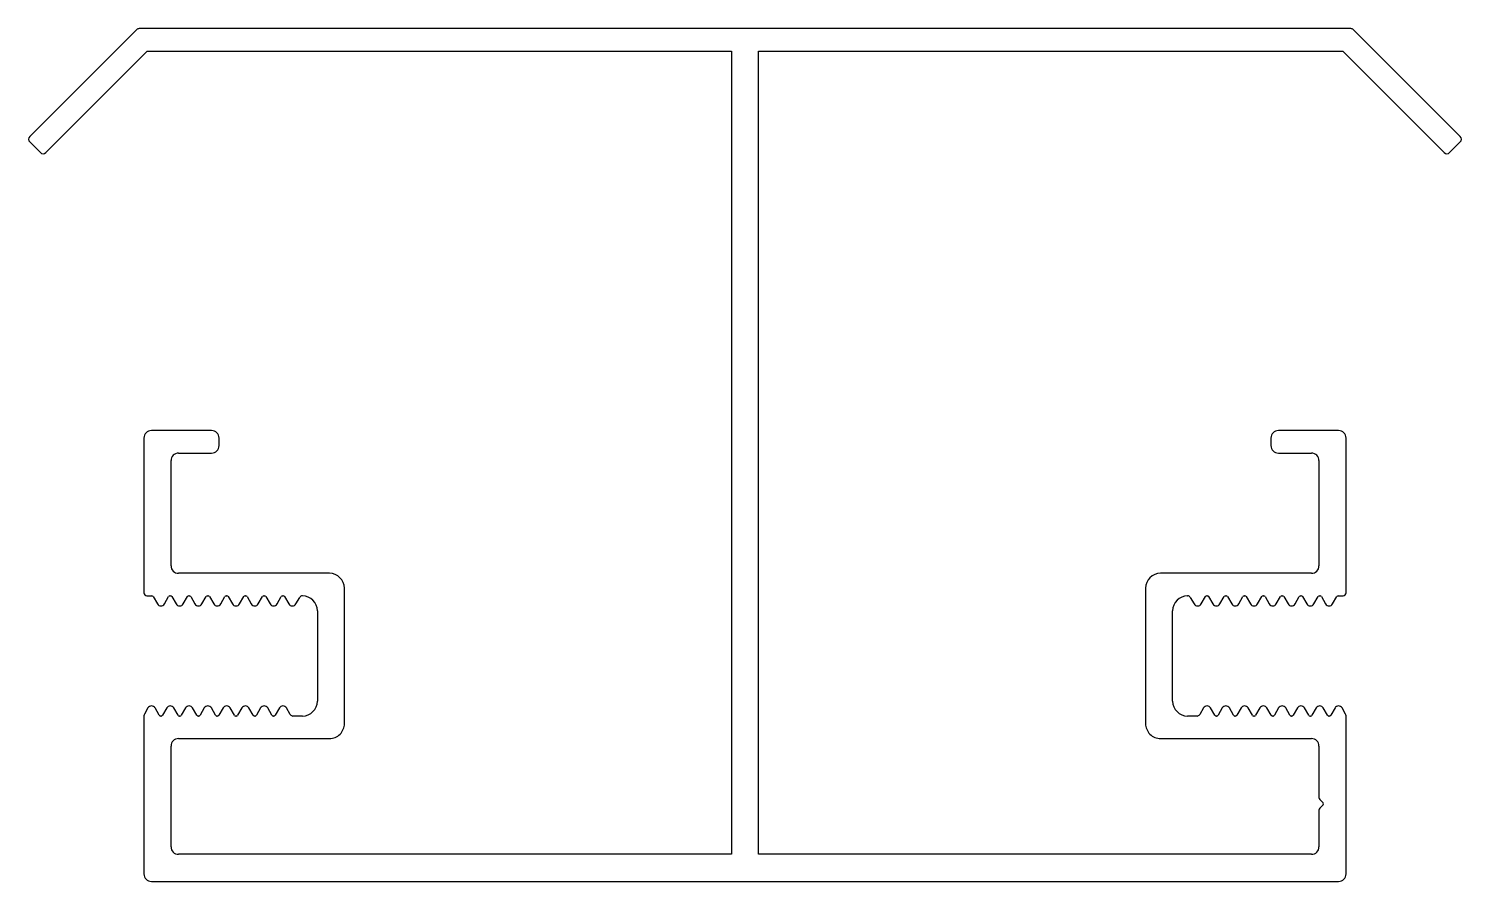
# Model space of a CAD drawing. Extents: x 1463.2 to 1558.6, y 1413.9 to 1470.6.
import ezdxf

# ---------------------------------------------------------------- set-up
doc = ezdxf.new("R2010")
doc.units = 0
doc.layers.get('0').update_dxf_attribs({"linetype": 'CONTINUOUS'})

msp = doc.modelspace()

# ---------------------------------------------------------------- linework, layer by layer
for p, q in [((1470.414, 1470.53), (1463.3, 1463.416)), ((1551.213, 1470.603), (1470.591, 1470.603)), ((1558.503, 1463.416), (1551.389, 1470.53)), ((1464.361, 1462.355), (1471.109, 1469.103)), ((1471.109, 1469.103), (1510.002, 1469.103)), ((1510.002, 1469.103), (1510.002, 1415.657)), ((1511.802, 1415.657), (1511.802, 1469.103)), ((1511.802, 1469.103), (1550.695, 1469.103)), ((1550.695, 1469.103), (1557.443, 1462.355)), ((1463.3, 1463.062), (1464.008, 1462.355)), ((1557.796, 1462.355), (1558.503, 1463.062)), ((1475.402, 1443.857), (1471.402, 1443.857)), ((1550.402, 1443.857), (1546.402, 1443.857)), ((1470.902, 1443.357), (1470.902, 1433.057)), ((1475.902, 1442.857), (1475.902, 1443.357)), ((1545.902, 1443.357), (1545.902, 1442.857)), ((1550.902, 1433.057), (1550.902, 1443.357)), ((1472.702, 1434.857), (1472.702, 1441.857)), ((1473.202, 1442.357), (1475.402, 1442.357)), ((1546.402, 1442.357), (1548.602, 1442.357)), ((1549.102, 1441.857), (1549.102, 1434.857)), ((1483.241, 1434.357), (1473.202, 1434.357)), ((1548.602, 1434.357), (1538.562, 1434.357)), ((1484.242, 1424.358), (1484.241, 1433.357)), ((1537.562, 1433.357), (1537.562, 1424.358)), ((1471.102, 1432.857), (1471.423, 1432.857)), ((1471.51, 1432.807), (1471.793, 1432.317)), ((1472.26, 1432.317), (1472.543, 1432.807)), ((1472.63, 1432.857), (1472.673, 1432.857)), ((1472.76, 1432.807), (1473.043, 1432.317)), ((1473.51, 1432.317), (1473.793, 1432.807)), ((1473.88, 1432.857), (1473.923, 1432.857)), ((1474.01, 1432.807), (1474.293, 1432.317)), ((1474.76, 1432.317), (1475.043, 1432.807)), ((1475.13, 1432.857), (1475.173, 1432.857)), ((1475.26, 1432.807), (1475.543, 1432.317)), ((1476.01, 1432.317), (1476.293, 1432.807)), ((1476.38, 1432.857), (1476.423, 1432.857)), ((1476.51, 1432.807), (1476.793, 1432.317)), ((1477.26, 1432.317), (1477.543, 1432.807)), ((1477.63, 1432.857), (1477.673, 1432.857)), ((1477.76, 1432.807), (1478.043, 1432.317)), ((1478.51, 1432.317), (1478.793, 1432.807)), ((1478.88, 1432.857), (1478.923, 1432.857)), ((1479.01, 1432.807), (1479.293, 1432.317)), ((1479.76, 1432.317), (1480.043, 1432.807)), ((1480.13, 1432.857), (1480.173, 1432.857)), ((1480.26, 1432.807), (1480.543, 1432.317)), ((1481.01, 1432.317), (1481.264, 1432.757)), ((1481.438, 1432.857), (1481.441, 1432.857)), ((1540.362, 1432.857), (1540.366, 1432.857)), ((1540.539, 1432.757), (1540.793, 1432.317)), ((1541.261, 1432.317), (1541.544, 1432.807)), ((1541.631, 1432.857), (1541.674, 1432.857)), ((1541.76, 1432.807), (1542.043, 1432.317)), ((1542.511, 1432.317), (1542.794, 1432.807)), ((1542.881, 1432.857), (1542.924, 1432.857)), ((1543.01, 1432.807), (1543.293, 1432.317)), ((1543.761, 1432.317), (1544.044, 1432.807)), ((1544.131, 1432.857), (1544.174, 1432.857)), ((1544.26, 1432.807), (1544.543, 1432.317)), ((1545.011, 1432.317), (1545.294, 1432.807)), ((1545.381, 1432.857), (1545.424, 1432.857)), ((1545.51, 1432.807), (1545.793, 1432.317)), ((1546.261, 1432.317), (1546.544, 1432.807)), ((1546.631, 1432.857), (1546.674, 1432.857)), ((1546.76, 1432.807), (1547.043, 1432.317)), ((1547.511, 1432.317), (1547.794, 1432.807)), ((1547.881, 1432.857), (1547.924, 1432.857)), ((1548.01, 1432.807), (1548.293, 1432.317)), ((1548.761, 1432.317), (1549.044, 1432.807)), ((1549.131, 1432.857), (1549.174, 1432.857)), ((1549.26, 1432.807), (1549.543, 1432.317)), ((1550.011, 1432.317), (1550.294, 1432.807)), ((1550.381, 1432.857), (1550.702, 1432.857)), ((1482.442, 1431.857), (1482.442, 1425.857)), ((1539.362, 1425.857), (1539.362, 1431.857)), ((1470.902, 1424.882), (1470.902, 1414.357)), ((1471.168, 1425.397), (1470.929, 1424.982)), ((1471.919, 1424.907), (1471.636, 1425.397)), ((1472.049, 1424.857), (1472.005, 1424.857)), ((1472.418, 1425.397), (1472.135, 1424.907)), ((1473.169, 1424.907), (1472.886, 1425.397)), ((1473.299, 1424.857), (1473.255, 1424.857)), ((1473.668, 1425.397), (1473.385, 1424.907)), ((1474.419, 1424.907), (1474.136, 1425.397)), ((1474.549, 1424.857), (1474.505, 1424.857)), ((1474.918, 1425.397), (1474.635, 1424.907)), ((1475.669, 1424.907), (1475.386, 1425.397)), ((1475.799, 1424.857), (1475.755, 1424.857)), ((1476.168, 1425.397), (1475.885, 1424.907)), ((1476.919, 1424.907), (1476.636, 1425.397)), ((1477.049, 1424.857), (1477.005, 1424.857)), ((1477.418, 1425.397), (1477.135, 1424.907)), ((1478.169, 1424.907), (1477.886, 1425.397)), ((1478.299, 1424.857), (1478.255, 1424.857)), ((1478.668, 1425.397), (1478.385, 1424.907)), ((1479.419, 1424.907), (1479.136, 1425.397)), ((1479.549, 1424.857), (1479.505, 1424.857)), ((1479.918, 1425.397), (1479.635, 1424.907)), ((1480.64, 1424.957), (1480.386, 1425.397)), ((1481.442, 1424.857), (1480.813, 1424.857)), ((1540.991, 1424.857), (1540.362, 1424.857)), ((1541.418, 1425.397), (1541.164, 1424.957)), ((1542.168, 1424.907), (1541.886, 1425.397)), ((1542.298, 1424.857), (1542.255, 1424.857)), ((1542.668, 1425.397), (1542.385, 1424.907)), ((1543.418, 1424.907), (1543.136, 1425.397)), ((1543.548, 1424.857), (1543.505, 1424.857)), ((1543.918, 1425.397), (1543.635, 1424.907)), ((1544.668, 1424.907), (1544.386, 1425.397)), ((1544.798, 1424.857), (1544.755, 1424.857)), ((1545.168, 1425.397), (1544.885, 1424.907)), ((1545.918, 1424.907), (1545.636, 1425.397)), ((1546.048, 1424.857), (1546.005, 1424.857)), ((1546.418, 1425.397), (1546.135, 1424.907)), ((1547.168, 1424.907), (1546.886, 1425.397)), ((1547.298, 1424.857), (1547.255, 1424.857)), ((1547.668, 1425.397), (1547.385, 1424.907)), ((1548.418, 1424.907), (1548.136, 1425.397)), ((1548.548, 1424.857), (1548.505, 1424.857)), ((1548.918, 1425.397), (1548.635, 1424.907)), ((1549.668, 1424.907), (1549.386, 1425.397)), ((1549.798, 1424.857), (1549.755, 1424.857)), ((1550.168, 1425.397), (1549.885, 1424.907)), ((1550.875, 1424.982), (1550.636, 1425.397)), ((1550.902, 1414.357), (1550.902, 1424.882)), ((1472.702, 1416.157), (1472.702, 1422.857)), ((1473.202, 1423.357), (1483.242, 1423.357)), ((1538.562, 1423.357), (1548.602, 1423.357)), ((1549.102, 1422.857), (1549.102, 1419.443)), ((1549.16, 1419.301), (1549.373, 1419.089)), ((1549.373, 1418.948), (1549.16, 1418.735)), ((1549.102, 1418.594), (1549.102, 1416.157)), ((1510.002, 1415.657), (1473.202, 1415.657)), ((1548.602, 1415.657), (1511.802, 1415.657)), ((1471.402, 1413.857), (1550.402, 1413.857))]:
    msp.add_line(p, q)
for centre, radius, start, end in [((1470.591, 1470.353), 0.25, 90, 135), ((1551.213, 1470.353), 0.25, 45, 90), ((1463.477, 1463.239), 0.25, 135, 225), ((1558.326, 1463.239), 0.25, 315, 45), ((1464.184, 1462.532), 0.25, 225, 315), ((1557.619, 1462.532), 0.25, 225, 315), ((1471.402, 1443.357), 0.5, 90, 180), ((1475.402, 1443.357), 0.5, 0, 90), ((1546.402, 1443.357), 0.5, 90, 180), ((1550.402, 1443.357), 0.5, 0, 90), ((1475.402, 1442.857), 0.5, 270, 360), ((1546.402, 1442.857), 0.5, 180, 270), ((1473.202, 1441.857), 0.5, 90, 180), ((1548.602, 1441.857), 0.5, 0, 90), ((1473.202, 1434.857), 0.5, 180, 270.00295), ((1483.241, 1433.357), 1, 0.0032, 90.00304), ((1538.562, 1433.357), 1, 89.99696, 179.9968), ((1548.602, 1434.857), 0.5, 269.99705, 0), ((1471.102, 1433.057), 0.2, 180, 270.00338), ((1471.423, 1432.757), 0.1, 30.00311, 90.00338), ((1472.027, 1432.452), 0.27, 210.00311, 330.00332), ((1472.63, 1432.757), 0.1, 90.00403, 150.00332), ((1472.673, 1432.757), 0.1, 30.00311, 90.00403), ((1473.277, 1432.452), 0.27, 210.00311, 330.003), ((1473.88, 1432.757), 0.1, 90.00403, 150.003), ((1473.923, 1432.757), 0.1, 30.00343, 90.00403), ((1474.527, 1432.452), 0.27, 210.00343, 330.00285), ((1475.13, 1432.757), 0.1, 90.00403, 150.00285), ((1475.173, 1432.757), 0.1, 30.00326, 90.00403), ((1475.777, 1432.452), 0.27, 210.00326, 330.00317), ((1476.38, 1432.757), 0.1, 90.00269, 150.00317), ((1476.423, 1432.757), 0.1, 30.00328, 90.00269), ((1477.027, 1432.452), 0.27, 210.00328, 330.00332), ((1477.63, 1432.757), 0.1, 90.00269, 150.00332), ((1477.673, 1432.757), 0.1, 30.00314, 90.00269), ((1478.277, 1432.452), 0.27, 210.00314, 330.00317), ((1478.88, 1432.757), 0.1, 90.00269, 150.00317), ((1478.923, 1432.757), 0.1, 30.00328, 90.00269), ((1479.527, 1432.452), 0.27, 210.00328, 330.00317), ((1480.13, 1432.757), 0.1, 90.00269, 150.00317), ((1480.173, 1432.757), 0.1, 30.00328, 90.00269), ((1480.777, 1432.452), 0.27, 210.00328, 330.00332), ((1481.438, 1432.657), 0.2, 90.00295, 150.00332), ((1481.442, 1431.857), 1, 0.0032, 90.00295), ((1540.362, 1431.857), 1, 89.99705, 179.9968), ((1540.366, 1432.657), 0.2, 29.99668, 89.99705), ((1541.027, 1432.452), 0.27, 209.99668, 329.99672), ((1541.631, 1432.757), 0.1, 89.99731, 149.99672), ((1541.674, 1432.757), 0.1, 29.99683, 89.99731), ((1542.277, 1432.452), 0.27, 209.99683, 329.99672), ((1542.881, 1432.757), 0.1, 89.99731, 149.99672), ((1542.924, 1432.757), 0.1, 29.99683, 89.99731), ((1543.527, 1432.452), 0.27, 209.99683, 329.99686), ((1544.131, 1432.757), 0.1, 89.99731, 149.99686), ((1544.174, 1432.757), 0.1, 29.99668, 89.99731), ((1544.777, 1432.452), 0.27, 209.99668, 329.99672), ((1545.381, 1432.757), 0.1, 89.99731, 149.99672), ((1545.424, 1432.757), 0.1, 29.99683, 89.99731), ((1546.027, 1432.452), 0.27, 209.99683, 329.99674), ((1546.631, 1432.757), 0.1, 89.99597, 149.99674), ((1546.674, 1432.757), 0.1, 29.99715, 89.99597), ((1547.277, 1432.452), 0.27, 209.99715, 329.99657), ((1547.881, 1432.757), 0.1, 89.99597, 149.99657), ((1547.924, 1432.757), 0.1, 29.997, 89.99597), ((1548.527, 1432.452), 0.27, 209.997, 329.99689), ((1549.131, 1432.757), 0.1, 89.99597, 149.99689), ((1549.174, 1432.757), 0.1, 29.99668, 89.99597), ((1549.777, 1432.452), 0.27, 209.99668, 329.99689), ((1550.381, 1432.757), 0.1, 89.99662, 149.99689), ((1550.702, 1433.057), 0.2, 269.99662, 360), ((1471.402, 1425.262), 0.27, 30.00296, 150.00296), ((1472.652, 1425.262), 0.27, 30.00311, 150.00315), ((1473.902, 1425.262), 0.27, 30.00326, 150.00302), ((1475.152, 1425.262), 0.27, 30.00328, 150.00317), ((1476.402, 1425.262), 0.27, 30.00296, 150.00349), ((1477.652, 1425.262), 0.27, 30.00328, 150.00347), ((1478.902, 1425.262), 0.27, 30.00328, 150.00317), ((1480.152, 1425.262), 0.27, 30.00311, 150.00317), ((1481.442, 1425.857), 1, 270.00337, 0.0032), ((1540.362, 1425.857), 1, 179.9968, 269.99663), ((1541.652, 1425.262), 0.27, 29.99683, 149.99689), ((1542.902, 1425.262), 0.27, 29.99683, 149.99672), ((1544.152, 1425.262), 0.27, 29.99653, 149.99672), ((1545.402, 1425.262), 0.27, 29.99651, 149.99704), ((1546.652, 1425.262), 0.27, 29.99683, 149.99672), ((1547.902, 1425.262), 0.27, 29.99698, 149.99674), ((1549.152, 1425.262), 0.27, 29.99685, 149.99689), ((1550.402, 1425.262), 0.27, 29.99704, 149.99704), ((1471.102, 1424.882), 0.2, 150.00296, 180), ((1472.005, 1424.957), 0.1, 210.00296, 270.00403), ((1472.049, 1424.957), 0.1, 270.00403, 330.00315), ((1473.255, 1424.957), 0.1, 210.00311, 270.00403), ((1473.299, 1424.957), 0.1, 270.00403, 330.00302), ((1474.505, 1424.957), 0.1, 210.00326, 270.00403), ((1474.549, 1424.957), 0.1, 270.00403, 330.00317), ((1475.755, 1424.957), 0.1, 210.00328, 270.00269), ((1475.799, 1424.957), 0.1, 270.00269, 330.00349), ((1477.005, 1424.957), 0.1, 210.00296, 270.00269), ((1477.049, 1424.957), 0.1, 270.00269, 330.00347), ((1478.255, 1424.957), 0.1, 210.00328, 270.00269), ((1478.299, 1424.957), 0.1, 270.00269, 330.00317), ((1479.505, 1424.957), 0.1, 210.00328, 270.00269), ((1479.549, 1424.957), 0.1, 270.00269, 330.00317), ((1480.813, 1425.057), 0.2, 210.00311, 270.00337), ((1540.991, 1425.057), 0.2, 269.99663, 329.99689), ((1542.255, 1424.957), 0.1, 209.99683, 269.99731), ((1542.298, 1424.957), 0.1, 269.99731, 329.99672), ((1543.505, 1424.957), 0.1, 209.99683, 269.99731), ((1543.548, 1424.957), 0.1, 269.99731, 329.99672), ((1544.755, 1424.957), 0.1, 209.99653, 269.99731), ((1544.798, 1424.957), 0.1, 269.99731, 329.99704), ((1546.005, 1424.957), 0.1, 209.99651, 269.99731), ((1546.048, 1424.957), 0.1, 269.99731, 329.99672), ((1547.255, 1424.957), 0.1, 209.99683, 269.99597), ((1547.298, 1424.957), 0.1, 269.99597, 329.99674), ((1548.505, 1424.957), 0.1, 209.99698, 269.99597), ((1548.548, 1424.957), 0.1, 269.99597, 329.99689), ((1549.755, 1424.957), 0.1, 209.99685, 269.99597), ((1549.798, 1424.957), 0.1, 269.99597, 329.99704), ((1550.702, 1424.882), 0.2, 0, 29.99704), ((1483.242, 1424.357), 1, 270.00123, 0.0032), ((1538.562, 1424.357), 1, 179.9968, 269.99877), ((1473.202, 1422.857), 0.5, 90.00119, 180), ((1548.602, 1422.857), 0.5, 0, 89.99881), ((1549.302, 1419.443), 0.2, 180, 225), ((1549.302, 1419.018), 0.1, 315, 45), ((1549.302, 1418.594), 0.2, 135, 180), ((1473.202, 1416.157), 0.5, 180, 270), ((1548.602, 1416.157), 0.5, 270, 0), ((1471.402, 1414.357), 0.5, 180, 270), ((1550.402, 1414.357), 0.5, 270, 360)]:
    msp.add_arc(centre, radius, start, end)

doc.saveas('drawing.dxf')
